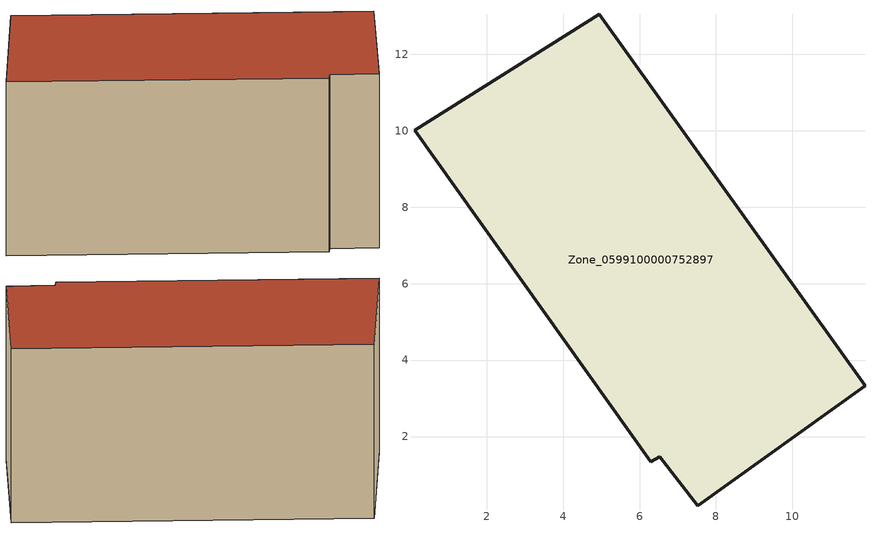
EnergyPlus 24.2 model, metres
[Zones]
Zone_0599100000752897
 floor ground (C_G): 4.95,13.05 11.9,3.33 7.52,0.19 6.54,1.48 6.3,1.34 0.11,10.01 z0
 wall outside (C_F): 0.11,10.01 6.3,1.34 6.54,1.48 7.52,0.19 11.9,3.33 4.95,13.05 0.11,10.01 z0:6.19
 roof outside (C_R): 7.52,0.19 11.9,3.33 4.95,13.05 0.11,10.01 6.3,1.34 6.54,1.48 z6.19
[BUILDING]
Pand.0599100000752897: North Axis=0; Terrain=City; Loads Convergence Tolerance Value=0.04; Temperature Convergence Tolerance Value=0.4; Solar Distribution=FullExterior; Maximum Number of Warmup Days=25; Minimum Number of Warmup Days=1
[Site:Location]
Rotterdam.The.Hague.AP_ZH_NLD Design_Conditions: Latitude=51.96; Longitude=4.45; Time Zone=1; Elevation=-4.5
[SITE:GROUNDTEMPERATURE:BUILDINGSURFACE]
18, 18, 18, 18, 18, 18, 18, 18, 18, 18, 18, 18
[MATERIAL] Thermal Absorptance=0.9; Solar Absorptance=0.7; Visible Absorptance=0.7
Name | Roughness | Thickness | Conductivity | Density | Specific Heat
G.TI.2006-2014 | MediumSmooth | 0.15 | 0.06 | 540 | 1210
F.TI.2006-2014 | Rough | 0.3 | 0.12 | 1920 | 840
R.TI.2006-2014 | MediumRough | 0.2 | 0.08 | 1500 | 1000
[CONSTRUCTION]
C_G: G.TI.2006-2014
C_F: F.TI.2006-2014
C_R: R.TI.2006-2014
[ZONE]
Zone_0599100000752897: Type=1; Multiplier=1; Ceiling Height=Autocalculate; Volume=Autocalculate; Floor Area=autocalculate; Part of Total Floor Area=Yes
[ZONEINFILTRATION:DESIGNFLOWRATE]
Infil_Zone_0599100000752897: Zone or ZoneList or Space or SpaceList=Zone_0599100000752897; Schedule=AlwaysOn; Design Flow Rate Calculation Method=Flow/Area; Flow Rate per Floor Area=0.0015; Constant Term Coefficient=1; Temperature Term Coefficient=0; Velocity Term Coefficient=0; Velocity Squared Term Coefficient=0
[HVACTEMPLATE:ZONE:IDEALLOADSAIRSYSTEM]
Zone_0599100000752897: Maximum Heating Supply Air Temperature=50; Minimum Cooling Supply Air Temperature=13; Maximum Heating Supply Air Humidity Ratio=0.0156; Minimum Cooling Supply Air Humidity Ratio=0.0077; Heating Limit=NoLimit; Cooling Limit=NoLimit; Dehumidification Control Type=ConstantSensibleHeatRatio; Cooling Sensible Heat Ratio=0.7; Dehumidification Setpoint=60; Humidification Control Type=None; Humidification Setpoint=30; Outdoor Air Method=None; Outdoor Air Flow Rate per Person=0.00944; Outdoor Air Flow Rate per Zone Floor Area=0; Outdoor Air Flow Rate per Zone=0; Demand Controlled Ventilation Type=None; Outdoor Air Economizer Type=NoEconomizer; Heat Recovery Type=None; Sensible Heat Recovery Effectiveness=0.7; Latent Heat Recovery Effectiveness=0.65
[ZONECONTROL:THERMOSTAT]
ThermostatControl_Zone_0599100000752897: Zone or ZoneList=Zone_0599100000752897; Control Type Schedule=DualSetpointControlType; Control 1=Thermostat_Zone_0599100000752897; Temperature Difference Between Cutout And Setpoint=0
[THERMOSTATSETPOINT:DUALSETPOINT]
Thermostat_Zone_0599100000752897: Heating Setpoint Temperature Schedule=HeatingSetpoint_Zone_0599100000752897; Cooling Setpoint Temperature Schedule=CoolingSetpoint_Zone_0599100000752897
[SCHEDULE:COMPACT]
HeatingSetpoint_Zone_0599100000752897: Through: 12/31, For: AllDays, Until: 24:00, 21
CoolingSetpoint_Zone_0599100000752897: Through: 12/31, For: AllDays, Until: 24:00, 24
DualSetpointControlType: Through: 12/31, For: AllDays, Until: 24:00, 4
AlwaysOn: Through: 12/31, For: AllDays, Until: 24:00, 1
